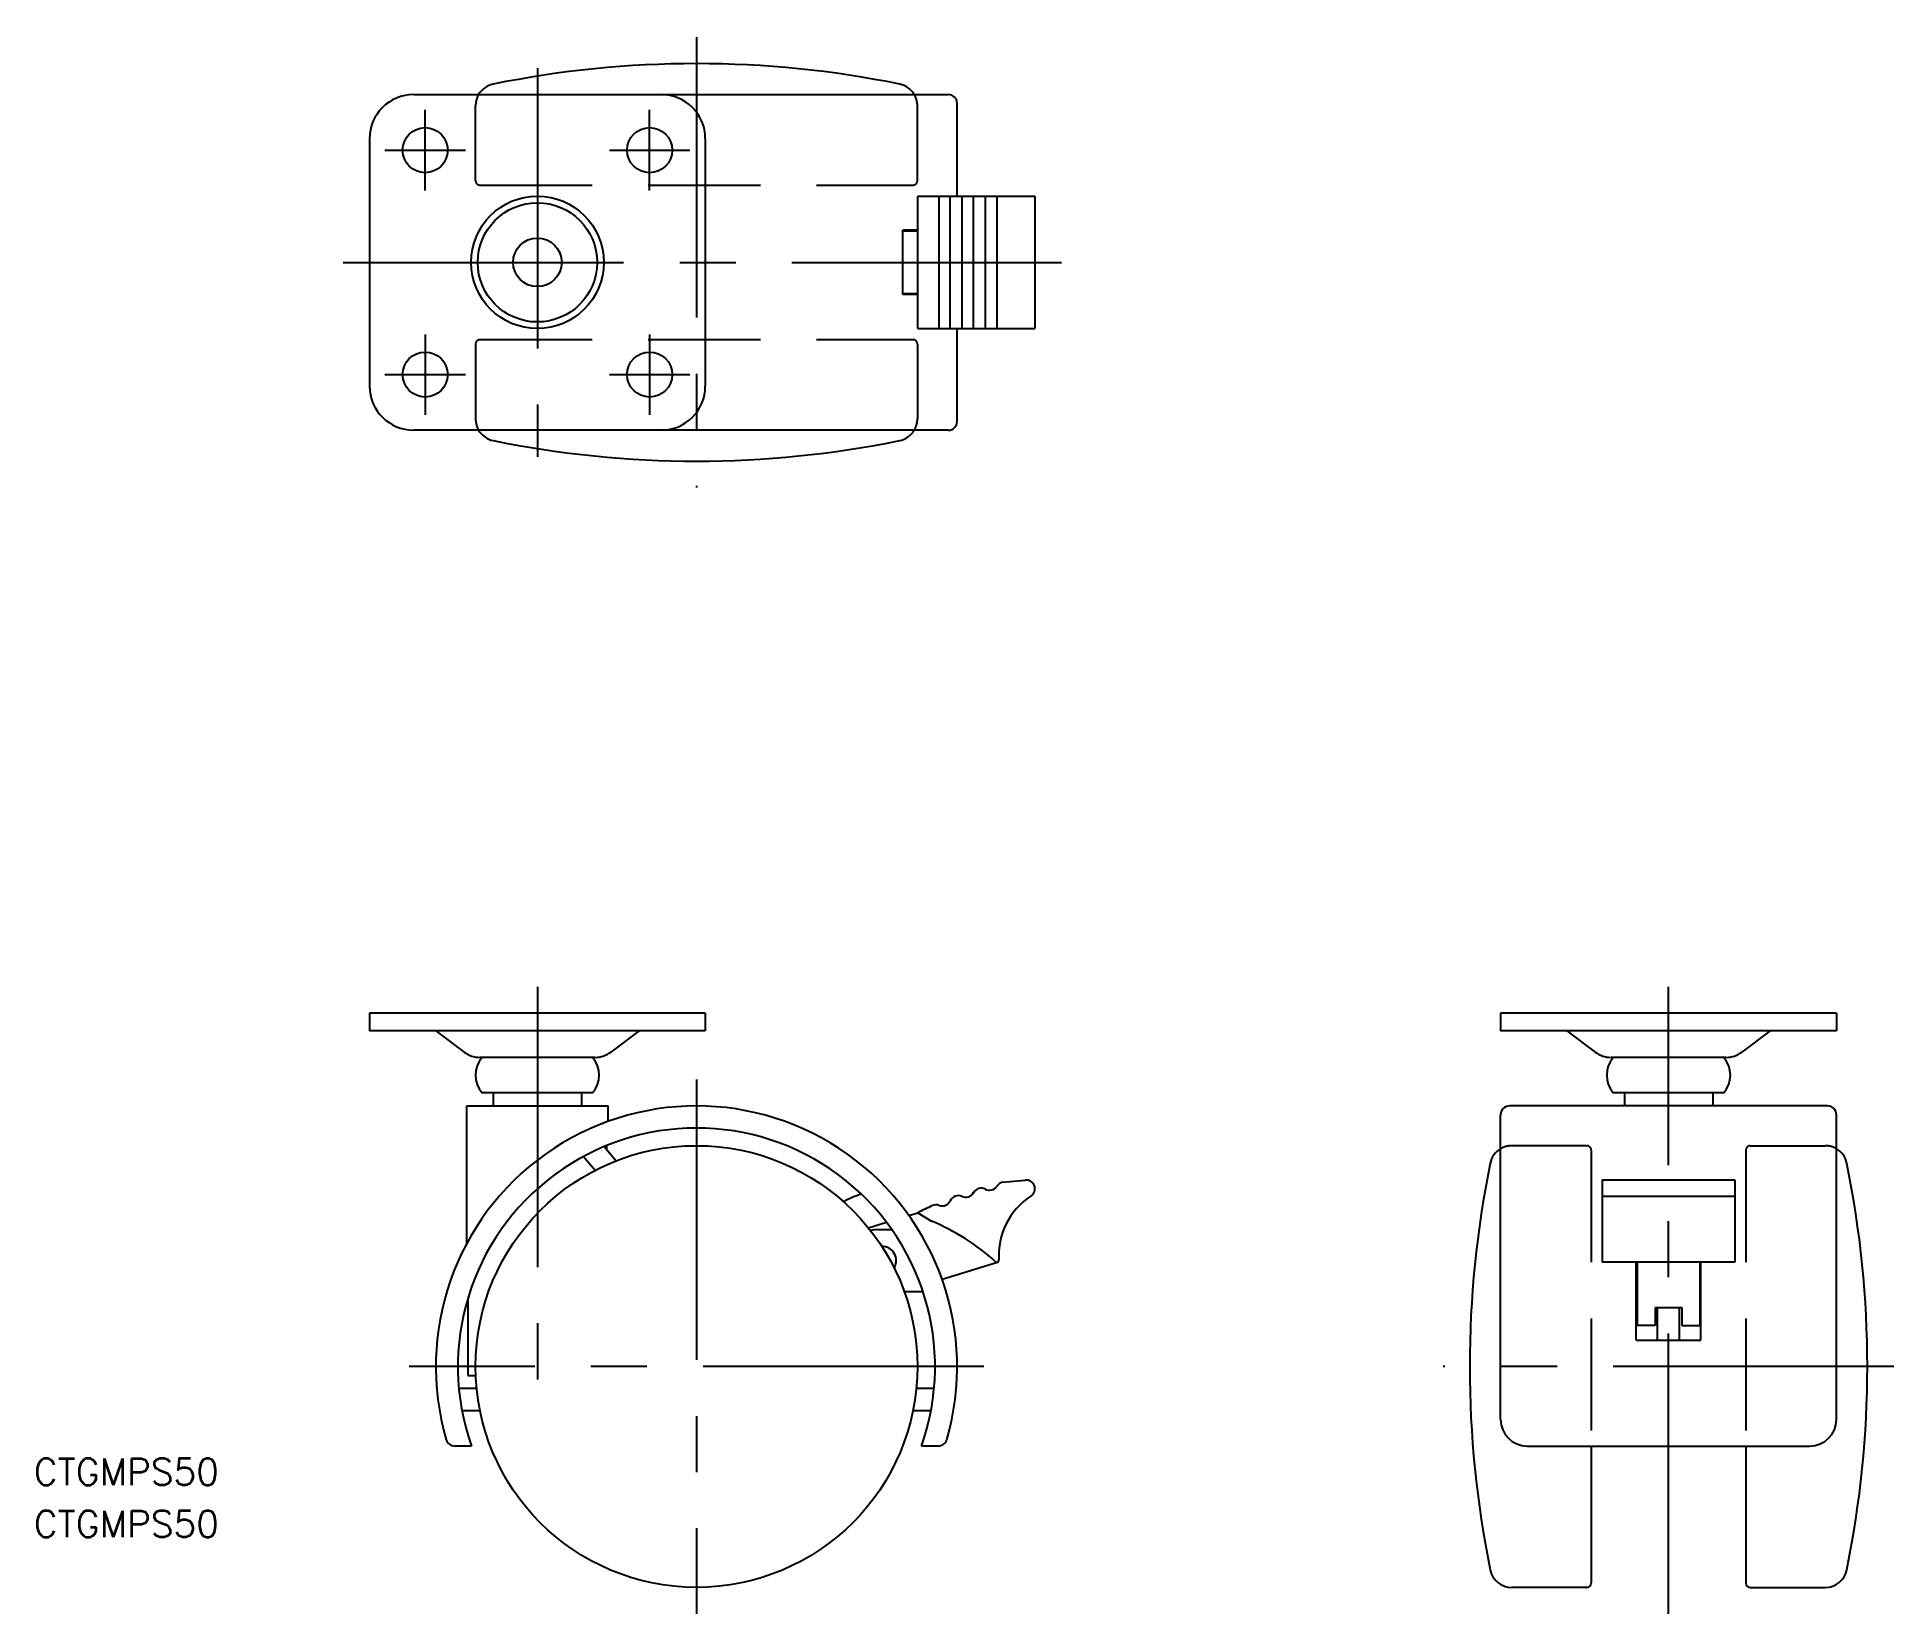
# Model space of a CAD drawing. Extents: x -75 to 135, y -28 to 150.
import ezdxf

# ---------------------------------------------------------------- set-up
doc = ezdxf.new("R2010")
doc.units = 0
doc.linetypes.add('CENTER', pattern=[50.8, 31.75, -6.35, 6.35, -6.35])
doc.linetypes.add('DASHED', pattern=[19.05, 12.7, -6.35])
doc.layers.get('0').update_dxf_attribs({"linetype": 'CONTINUOUS'})
doc.layers.add('CENTER', color=1, linetype='CENTER')
doc.styles.get("Standard").update_dxf_attribs({"font": 'txt.shx', "height": 3, "bigfont": 'bigfont.shx'})

# ---------------------------------------------------------------- blocks, each defined once
blk = doc.blocks.new('*U15')
at = {"color": 7, "linetype": 'CONTINUOUS'}
blk.add_text('CTGMPS50', height=3, dxfattribs=at).set_placement((-75, -13.41))
blk = doc.blocks.new('*U16')
at = {"color": 7, "linetype": 'CONTINUOUS'}
blk.add_text('CTGMPS50', height=3, dxfattribs=at).set_placement((-75, -19.32))

msp = doc.modelspace()

# ---------------------------------------------------------------- linework, layer by layer
at = {"color": 7, "linetype": 'CONTINUOUS'}
for p, q in [((-32, 144), (-4, 144)), ((-4, 144), (28.5, 144)), ((29.5, 132.5), (29.5, 143)), ((-37, 139), (-37, 111)), ((1, 139), (1, 111)), ((25.04, 132.5), (38.29, 132.5)), ((25.04, 117.5), (25.04, 132.5)), ((27.47, 117.5), (27.47, 132.5)), ((28.72, 117.5), (28.72, 132.5)), ((30.05, 117.5), (30.05, 132.5)), ((31.34, 117.5), (31.34, 132.5)), ((32.69, 117.5), (32.69, 132.5)), ((34.01, 117.5), (34.01, 132.5)), ((38.29, 132.5), (38.29, 117.5)), ((23.37, 121.35), (23.37, 128.65)), ((25.04, 128.65), (23.37, 128.65)), ((25.04, 128.55), (23.37, 128.55)), ((25.04, 121.45), (23.37, 121.45)), ((25.04, 121.35), (23.37, 121.35)), ((25.04, 117.5), (38.29, 117.5)), ((29.5, 107), (29.5, 117.5)), ((-4, 106), (-32, 106)), ((28.5, 106), (-4, 106)), ((1, 40), (-37, 40)), ((-37, 40), (-37, 38)), ((1, 40), (1, 38)), ((129, 40), (91, 40)), ((91, 40), (91, 38)), ((129, 40), (129, 38)), ((1, 38), (-37, 38)), ((-29.5, 38), (-26.3, 35.6)), ((-6.5, 38), (-9.7, 35.6)), ((129, 38), (91, 38)), ((98.5, 38), (101.7, 35.6)), ((121.5, 38), (118.3, 35.6)), ((-11.5, 35), (-24.5, 35)), ((116.5, 35), (103.5, 35)), ((-26, 13.94), (-26, 29.5)), ((-26, 29.5), (-10, 29.5)), ((-11.75, 31), (-24.25, 31)), ((-23, 31), (-23, 29.5)), ((-13, 31), (-13, 29.5)), ((-10, 27.75), (-10, 29.5)), ((128, 29.5), (92, 29.5)), ((116.25, 31), (103.75, 31)), ((105, 31), (105, 29.5)), ((115, 31), (115, 29.5)), ((91, -6), (91, 28.5)), ((129, -6), (129, 28.5)), ((-12.78, 23.78), (-11.46, 22.22)), ((-10.45, 24.9), (-9.1, 23.29)), ((-10.14, 24.53), (-10.14, 25.02)), ((34.64, 20.86), (37.19, 21.11)), ((102.5, 21.12), (117.5, 21.12)), ((102.5, 21.12), (102.5, 11.8)), ((117.5, 21.12), (117.5, 11.8)), ((29.24, 19.27), (29.35, 19.31)), ((102.5, 19.28), (117.5, 19.28)), ((24.03, 17.11), (25.04, 17.42)), ((25.04, 17.42), (26.59, 16.46)), ((19.45, 15.71), (21.5, 16.34)), ((20.5, 15.5), (22.11, 15.5)), ((27.79, 9.89), (34.07, 11.81)), ((117.5, 11.8), (102.5, 11.8)), ((106.35, 3), (106.35, 11.8)), ((106.45, 11.8), (106.45, 4.63)), ((113.55, 11.8), (113.55, 4.63)), ((113.65, 3), (113.65, 11.8)), ((23.51, 8.5), (25.63, 8.5)), ((-25.86, 7.77), (-25.86, -1)), ((108.5, 6.7), (111.5, 6.7)), ((108.5, 6.7), (108.5, 4.63)), ((108.75, 3), (108.75, 6.7)), ((111.25, 3), (111.25, 6.7)), ((111.5, 6.7), (111.5, 4.63)), ((108.5, 4.63), (106.45, 4.63)), ((111.5, 4.63), (113.55, 4.63)), ((106.35, 3), (113.65, 3)), ((27, 0), (25, 0)), ((-25.86, -1), (-24.98, -1)), ((-24.87, -2.5), (-26.88, -2.5)), ((26.88, -2.5), (24.87, -2.5)), ((-24.49, -5), (-26.53, -5)), ((26.53, -5), (24.49, -5)), ((-25.46, -9), (-27.35, -9)), ((27.35, -9), (25.46, -9)), ((94, -9), (126, -9)), ((101.25, -9), (101.25, -24.5)), ((118.75, -9), (118.75, -24.5)), ((100.75, -25), (92.27, -25)), ((119.25, -25), (127.73, -25))]:
    msp.add_line(p, q, dxfattribs=at)
at = {"color": 3, "linetype": 'DASHED'}
for p, q in [((-25, 134.25), (-25, 142.73)), ((25, 134.25), (25, 142.73)), ((-24.5, 133.75), (24.5, 133.75)), ((-25, 115.75), (-25, 107.27)), ((-24.5, 116.25), (24.5, 116.25)), ((25, 115.75), (25, 107.27)), ((100.75, 25), (92.27, 25)), ((101.25, 24.5), (101.25, -9)), ((118.75, 24.5), (118.75, -9)), ((119.25, 25), (127.73, 25))]:
    msp.add_line(p, q, dxfattribs=at)
at = {"color": 7, "linetype": 'CONTINUOUS'}
for centre, radius in [((-30.7, 137.7), 2.55), ((-5.3, 137.7), 2.55), ((-18, 125), 7.5), ((-18, 125), 6.75), ((-18, 125), 2.75), ((-30.7, 112.3), 2.55), ((-5.3, 112.3), 2.55), ((0, 0), 25)]:
    msp.add_circle(centre, radius, dxfattribs=at)
for centre, radius, start, end in [((0, 32.5), 115, 78.463, 101.537), ((-22.5, 142.73), 2.5, 101.537, 149.3905), ((22.5, 142.73), 2.5, 30.6095, 78.463), ((-32, 139), 5, 90, 180), ((-4, 139), 5, 0, 90), ((28.5, 143), 1, 0, 90), ((-32, 111), 5, 180, 270), ((-4, 111), 5, 270, 0), ((-22.5, 107.27), 2.5, 210.6095, 258.463), ((22.5, 107.27), 2.5, 281.537, 329.3905), ((28.5, 107), 1, 270, 0), ((0, 217.5), 115, 258.463, 281.537), ((-24.5, 38), 3, 233.1301, 270), ((-21.96, 33), 3.04, 138.8879, 221.1121), ((-14.04, 33), 3.04, 318.8879, 41.1121), ((-11.5, 38), 3, 270, 306.8699), ((103.5, 38), 3, 233.1301, 270), ((106.04, 33), 3.04, 138.8879, 221.1121), ((113.96, 33), 3.04, 318.8879, 41.1121), ((116.5, 38), 3, 270, 306.8699), ((0, 0), 29.5, 343.6979, 196.3021), ((92, 28.5), 1, 90, 180), ((128, 28.5), 1, 0, 90), ((0, 0), 27, 340.5288, 199.4712), ((92.27, 22.5), 2.5, 120.6095, 168.463), ((127.73, 22.5), 2.5, 11.537, 59.3905), ((37.29, 20.12), 1, 303.1276, 95.5374), ((202.5, 0), 115, 168.463, 191.537), ((17.5, 0), 115, 348.463, 11.537), ((20.76, 11.78), 8, 105.1147, 120.8706), ((29.63, 18.35), 1, 65.3439, 155.3206), ((30.47, 20.17), 1, 245.3439, 331.1019), ((32.22, 19.2), 1, 61.7791, 151.1019), ((33.16, 20.96), 1, 241.7791, 327.5374), ((34.85, 19.89), 1, 102.4387, 147.5374), ((42.21, 12.58), 8, 123.1276, 183.8489), ((43.25, -18.2), 40, 114.4387, 117.0787), ((27.12, 17.31), 1, 69.5491, 114.4387), ((27.81, 19.18), 1, 249.5491, 335.3206), ((20.5, 12), 3.5, 90, 103.3846), ((17.04, -6.64), 25, 47.7503, 67.5435), ((21, 12), 1.6, 328.6745, 90.8152), ((34, 12.03), 0.226, 227.7503, 3.8489), ((94, -6), 3, 180, 270), ((126, -6), 3, 270, 0), ((-27.35, -8), 1, 196.3021, 270), ((27.35, -8), 1, 270, 343.6979), ((92.27, -22.5), 2.5, 191.537, 270), ((127.73, -22.5), 2.5, 270, 348.463), ((100.75, -24.5), 0.5, 270, 0), ((119.25, -24.5), 0.5, 180, 270)]:
    msp.add_arc(centre, radius, start, end, dxfattribs=at)
at = {"color": 3, "linetype": 'DASHED'}
for centre, radius, start, end in [((-22.5, 142.73), 2.5, 149.3905, 180), ((22.5, 142.73), 2.5, 360, 30.6095), ((-24.5, 134.25), 0.5, 180, 270), ((24.5, 134.25), 0.5, 270, 0), ((-24.5, 115.75), 0.5, 90, 180), ((24.5, 115.75), 0.5, 0, 90), ((-22.5, 107.27), 2.5, 180, 210.6095), ((22.5, 107.27), 2.5, 329.3905, 0), ((92.27, 22.5), 2.5, 90, 120.6095), ((100.75, 24.5), 0.5, 360, 90), ((119.25, 24.5), 0.5, 90, 180), ((127.73, 22.5), 2.5, 59.3905, 90)]:
    msp.add_arc(centre, radius, start, end, dxfattribs=at)
at = {"layer": 'CENTER', "color": 1, "linetype": 'CENTER'}
for p, q in [((0, 150.5), (0, 99.5)), ((-18, 147), (-18, 103)), ((-30.7, 133.15), (-30.7, 142.25)), ((-5.3, 133.15), (-5.3, 142.25)), ((-35.25, 137.7), (-26.15, 137.7)), ((-9.85, 137.7), (-0.75, 137.7)), ((-40, 125), (41.29, 125)), ((-30.7, 116.85), (-30.7, 107.75)), ((-5.3, 116.85), (-5.3, 107.75)), ((-35.25, 112.3), (-26.15, 112.3)), ((-9.85, 112.3), (-0.75, 112.3)), ((-18, 43), (-18, -5)), ((110, -28), (110, 43)), ((0, 32.5), (0, -28)), ((32.5, 0), (-32.5, 0)), ((135.5, 0), (84.5, 0))]:
    msp.add_line(p, q, dxfattribs=at)

# ---------------------------------------------------------------- block references
at = {"color": 7, "linetype": 'CONTINUOUS'}
for name in ['*U15', '*U16']:
    msp.add_blockref(name, (0, 0), dxfattribs=at)

doc.saveas('drawing.dxf')
